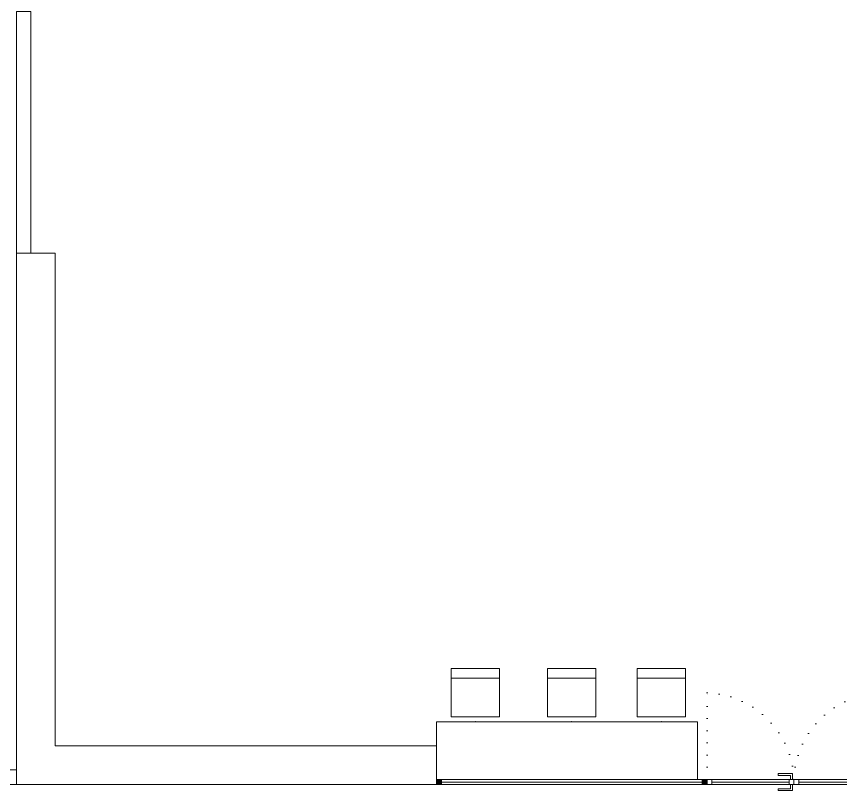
# Model space of a CAD drawing. Header units: metres. Extents: x -13194 to 152406, y -4219 to 19791.
# Drawn here: x 4380 to 5233, y 4794 to 5595 of the extents above; entities that cross this region are included whole.
import ezdxf

# ---------------------------------------------------------------- set-up
doc = ezdxf.new("R2010")
doc.units = ezdxf.units.M
doc.header["$LTSCALE"] = 100
doc.header["$MEASUREMENT"] = 0
doc.linetypes.add('DOT2', pattern=[0.125, 0, -0.125])
doc.layers.get('0').update_dxf_attribs({"color": 9, "lineweight": 9})
for name, color, linetype, lineweight in [('00', 9, 'Continuous', 9), ('01', 9, 'Continuous', 9), ('05', 9, 'Continuous', 9), ('06B', 9, 'Continuous', 9), ('06D', 9, 'Continuous', 9), ('10', 9, 'Continuous', 9), ('15', 9, 'Continuous', 9), ('20', 9, 'DOT2', 9)]:
    doc.layers.add(name, color=color, linetype=linetype, lineweight=lineweight)

# ---------------------------------------------------------------- blocks, each defined once
blk = doc.blocks.new('2.bod.sitatik')
at = {"layer": '01'}
blk.add_lwpolyline([(4815, -3790), (4420, -3790), (4420, -3280), (4380, -3280), (4380, -3830), (4815, -3830)], close=True, dxfattribs=at)
blk = doc.blocks.new('p-birim')
blk.add_lwpolyline([(0, 0), (1, 0), (1, 1), (0, 1)], close=True)
blk = doc.blocks.new('p-sandalye-03')
for points in [[(-5, -25.14), (-5, 24.86), (-55, 24.86), (-55, -25.14), (-5, -25.14)], [(-55, 24.86), (-45, 24.86), (-45, -25.14), (-55, -25.14)]]:
    blk.add_lwpolyline(points)
blk.add_point((0, -0.14))
blk = doc.blocks.new('p-al-01_a')
at = {"layer": '06B'}
for points in [[(-5, -88.62), (-11.25, -88.62), (-11.25, -73.62), (-9.38, -73.62), (-9.38, -86.38), (-9.38, -86.38), (-5, -86.38), (-5, -88.62)], [(0, -88.62), (6.25, -88.62), (6.25, -73.62), (4.38, -73.62), (4.38, -86.38), (4.38, -86.38), (0, -86.38), (0, -88.62)]]:
    blk.add_lwpolyline(points, dxfattribs=at)
at = {"layer": '06D'}
for p, q in [((-5, -86.87), (-5, -5)), ((0, -5), (0, -86.87)), ((-5, -93.13), (-5, -175)), ((0, -175), (0, -93.13))]:
    blk.add_line(p, q, dxfattribs=at)
at = {"layer": '10'}
for points in [[(-5, 0), (0, 0), (0, -5), (-5, -5)], [(-5, -85), (0, -85), (0, -90), (-5, -90)], [(-5, -95), (0, -95), (0, -90), (-5, -90)], [(-5, -180), (0, -180), (0, -175), (-5, -175)]]:
    blk.add_lwpolyline(points, close=True, dxfattribs=at)
at = {"layer": '15'}
for points in [[(-2.5, -5), (-2.5, -85)], [(-2.5, -175), (-2.5, -95)]]:
    blk.add_lwpolyline(points, dxfattribs=at)
at = {"layer": '20'}
for points in [[(-5.25, 0), (-94.89, 0)], [(-5.25, -180), (-94.89, -180)], [(-5, -180), (-94.89, -180)]]:
    blk.add_lwpolyline(points, dxfattribs=at)
for centre, start, end in [((-1.49, 3.38), 182.07453, 267.69369), ((-1.49, -183.38), 92.30631, 177.92547)]:
    blk.add_arc(centre, 93.46, start, end, dxfattribs=at)
blk = doc.blocks.new('prf-10x10')
blk.add_lwpolyline([(-5, -5), (5, -5), (5, 5), (-5, 5)], close=True)
at = {"color": 255}
blk.add_solid([(-5, -5), (5, -5), (-5, 5), (5, 5)], dxfattribs=at)
at = {"layer": '10'}
blk.add_point((0, 0), dxfattribs=at)
blk = doc.blocks.new('*U641')
at = {"layer": '06D'}
blk.add_lwpolyline([(-2.5, 280), (2.5, 280), (2.5, 0), (-2.5, 0)], close=True, dxfattribs=at)
at = {"layer": '15'}
blk.add_lwpolyline([(0, 275), (0, 5)], dxfattribs=at)
at = {"layer": '10', "xscale": 0.5, "yscale": 0.5, "rotation": 90}
for p in [(0, 277.5), (0, 2.5)]:
    blk.add_blockref('prf-10x10', p, dxfattribs=at)
blk = doc.blocks.new('2.bod.Mimari')
at = {"layer": '00'}
for points in [[(4380, -3280), (4380, -3030), (4395, -3030), (4395, -3280)], [(4380, -3830), (3740, -3830), (3740, -3815), (4380, -3815)]]:
    blk.add_lwpolyline(points, close=True, dxfattribs=at)
at = {"xscale": -1, "rotation": 90}
for name, p in [('p-al-01_a', (5095, -3830)), ('*U641', (5095, -3827.5))]:
    blk.add_blockref(name, p, dxfattribs=at)
at = {"layer": '05', "rotation": 270}
for p in [(4855.14, -3765), (4955.14, -3765), (5047.86, -3765)]:
    blk.add_blockref('p-sandalye-03', p, dxfattribs=at)
at = {"layer": '05', "xscale": 60, "yscale": 270, "rotation": 270}
blk.add_blockref('p-birim', (4815, -3765), dxfattribs=at)

msp = doc.modelspace()

# ---------------------------------------------------------------- block references
for name in ['2.bod.sitatik', '2.bod.Mimari']:
    msp.add_blockref(name, (0, 8630))

doc.saveas('drawing.dxf')
